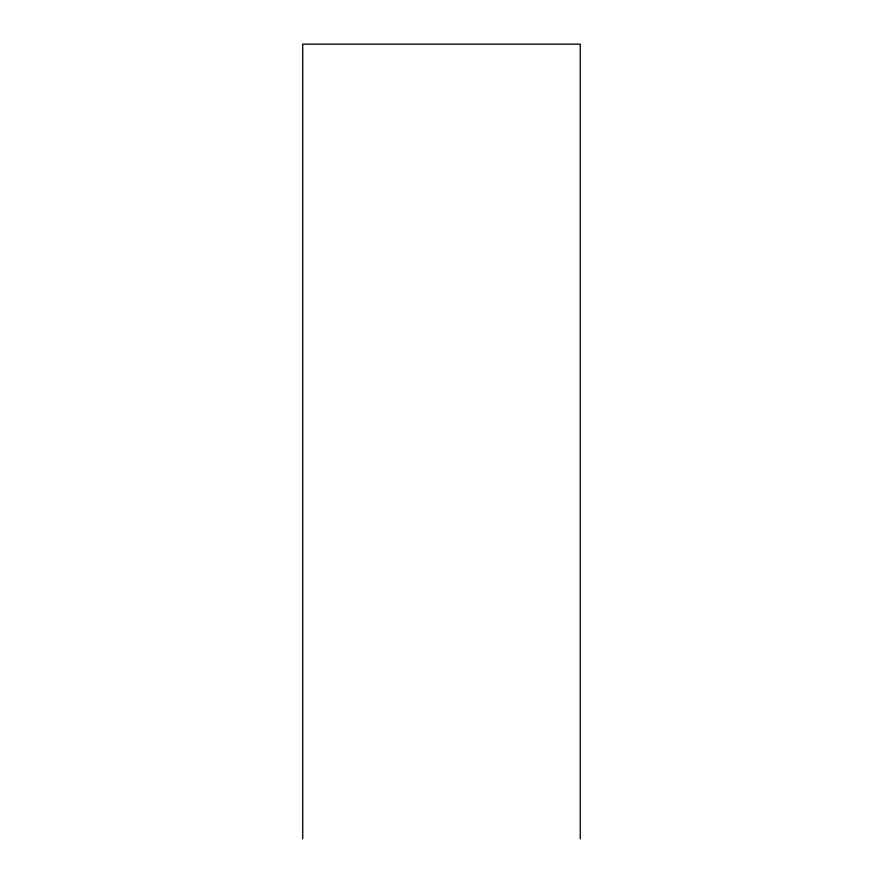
<?xml version="1.0" encoding="UTF-8"?>
<svg xmlns="http://www.w3.org/2000/svg" width="883" height="883" viewBox="0 0 883 883"><rect width="100%" height="100%" fill="white"/><g stroke="black" fill="none" stroke-linecap="round" stroke-linejoin="round"><path stroke-width="1.32" d="M580.263 838.85L580.263 44.15L302.737 44.15L302.737 838.85"/></g></svg>
